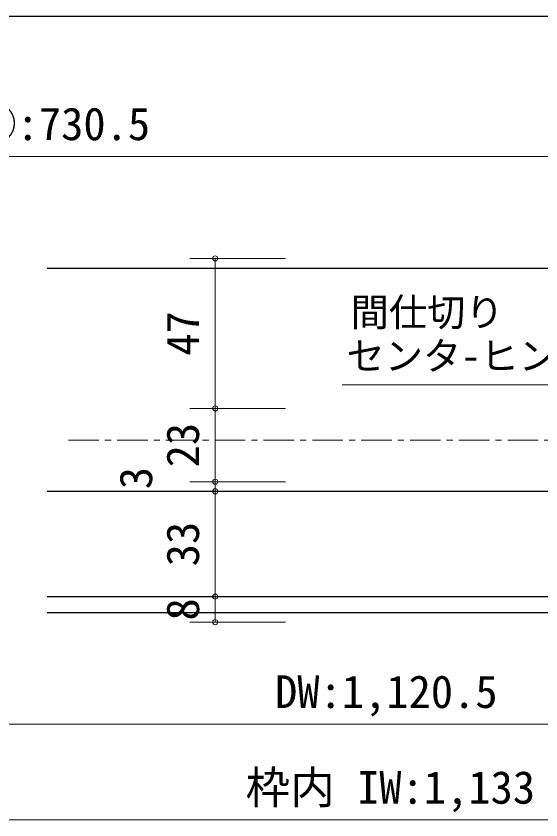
# Model space of a CAD drawing. Units: millimetres at full size. Extents: x -800 to 800, y -560 to 560.
# Drawn here: x -430.4 to -265.8, y -296 to -44 of the extents above; entities that cross this region are included whole.
import ezdxf
from ezdxf.enums import TextEntityAlignment as Align

# ---------------------------------------------------------------- set-up
doc = ezdxf.new("R2010")
doc.units = ezdxf.units.MM
doc.header["$LTSCALE"] = 4
doc.header["$PDMODE"] = 32
doc.header["$PDSIZE"] = 1.6
doc.linetypes.add('USER13', pattern=[3.826934, 2.391833, -0.478367, 0.478367, -0.478367])
doc.layers.add('0-0', color=7, linetype='Continuous', lineweight=25)
doc.layers.add('2-0', color=4, linetype='Continuous', lineweight=9)
doc.styles.add('ＭＳ ゴシック', font='')
doc.styles.get('ＭＳ ゴシック').set_extended_font_data('MS Gothic')

msp = doc.modelspace()

# ---------------------------------------------------------------- linework, layer by layer
at = {"layer": '0-0'}
msp.add_line((-780, -44), (152, -44), dxfattribs=at)
at = {"layer": '2-0'}
for p, q in [((-612.92, -87.974), (-233.413, -87.974)), ((-375.918, -119.974), (-345.918, -119.974)), ((-367.918, -166.977), (-367.918, -119.974)), ((-328.084, -159.57), (-249.277, -159.57)), ((-375.918, -166.977), (-345.918, -166.977)), ((-367.918, -189.976), (-367.918, -166.977)), ((-375.918, -189.976), (-345.918, -189.976)), ((-367.918, -192.976), (-367.918, -189.976)), ((-375.918, -192.976), (-345.918, -192.976)), ((-367.918, -225.979), (-367.918, -192.976)), ((-375.918, -225.979), (-345.918, -225.979)), ((-367.918, -233.974), (-367.918, -225.979)), ((-375.918, -233.974), (-345.918, -233.974)), ((-612.92, -265.978), (-15.411, -265.978)), ((-617.918, -295.978), (-7.912, -295.978))]:
    msp.add_line(p, q, dxfattribs=at)
at = {"layer": '2-0', "color": 7, "lineweight": 25}
for p, q in [((-420.666, -122.974), (-168.059, -122.974)), ((-420.666, -192.976), (-233.413, -192.976)), ((-420.666, -225.979), (-233.413, -225.979)), ((-420.666, -230.978), (-168.059, -230.978))]:
    msp.add_line(p, q, dxfattribs=at)
at = {"layer": '2-0', "linetype": 'USER13'}
msp.add_line((-413.981, -176.974), (-168.059, -176.974), dxfattribs=at)
at = {"layer": '2-0'}
for p in [(-367.918, -119.974), (-367.918, -166.977), (-367.918, -189.976), (-367.918, -192.976), (-367.918, -225.979), (-367.918, -233.974)]:
    msp.add_point(p, dxfattribs=at)

# ---------------------------------------------------------------- texts
at = {"layer": '2-0', "color": 7, "style": 'ＭＳ ゴシック'}
for s, height, p in [('DW①:730.5', 10.26, (-458.167, -85.974)), ('間仕切り', 8.798, (-325.457, -143.874)), ('センタ-ヒンジ', 8.798, (-326.763, -157.568)), ('DW:1,120.5', 10.26, (-349.166, -263.978)), ('枠内 IW:1,133', 10.26, (-358.415, -293.978))]:
    msp.add_text(s, height=height, dxfattribs=at).set_placement(p, align=Align.BOTTOM_LEFT)
for s, p in [('47', (-369.918, -150.476)), ('23', (-369.918, -185.477)), ('3', (-384.621, -192.324)), ('33', (-369.918, -216.477)), ('8', (-369.918, -233.476))]:
    msp.add_text(s, height=10.26, rotation=90, dxfattribs=at).set_placement(p, align=Align.BOTTOM_LEFT)

doc.saveas('drawing.dxf')
